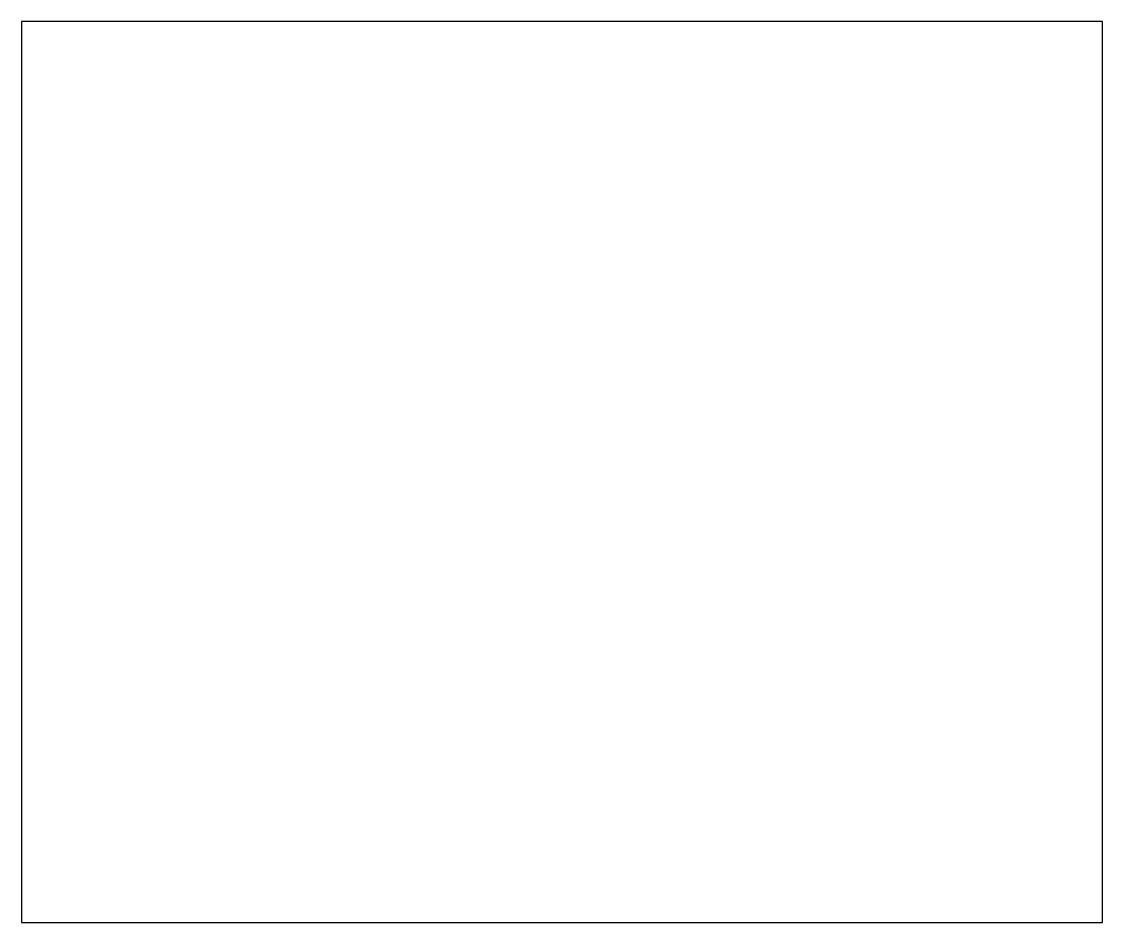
# Model space of a CAD drawing. Extents: x -60 to 60, y -50 to 50.
import ezdxf

# ---------------------------------------------------------------- set-up
doc = ezdxf.new("R2010")
doc.units = 0
doc.layers.add('MODELSKETCH_VISIBLE', color=7, linetype='CONTINUOUS')

msp = doc.modelspace()

# ---------------------------------------------------------------- linework, layer by layer
at = {"layer": 'MODELSKETCH_VISIBLE'}
for p, q in [((-60, 50), (-60, -50)), ((60, 50), (-60, 50)), ((-60, 50), (-60, -50)), ((60, 50), (-60, 50)), ((60, -50), (60, 50)), ((60, -50), (60, 50)), ((-60, -50), (60, -50)), ((-60, -50), (60, -50))]:
    msp.add_line(p, q, dxfattribs=at)

doc.saveas('drawing.dxf')
